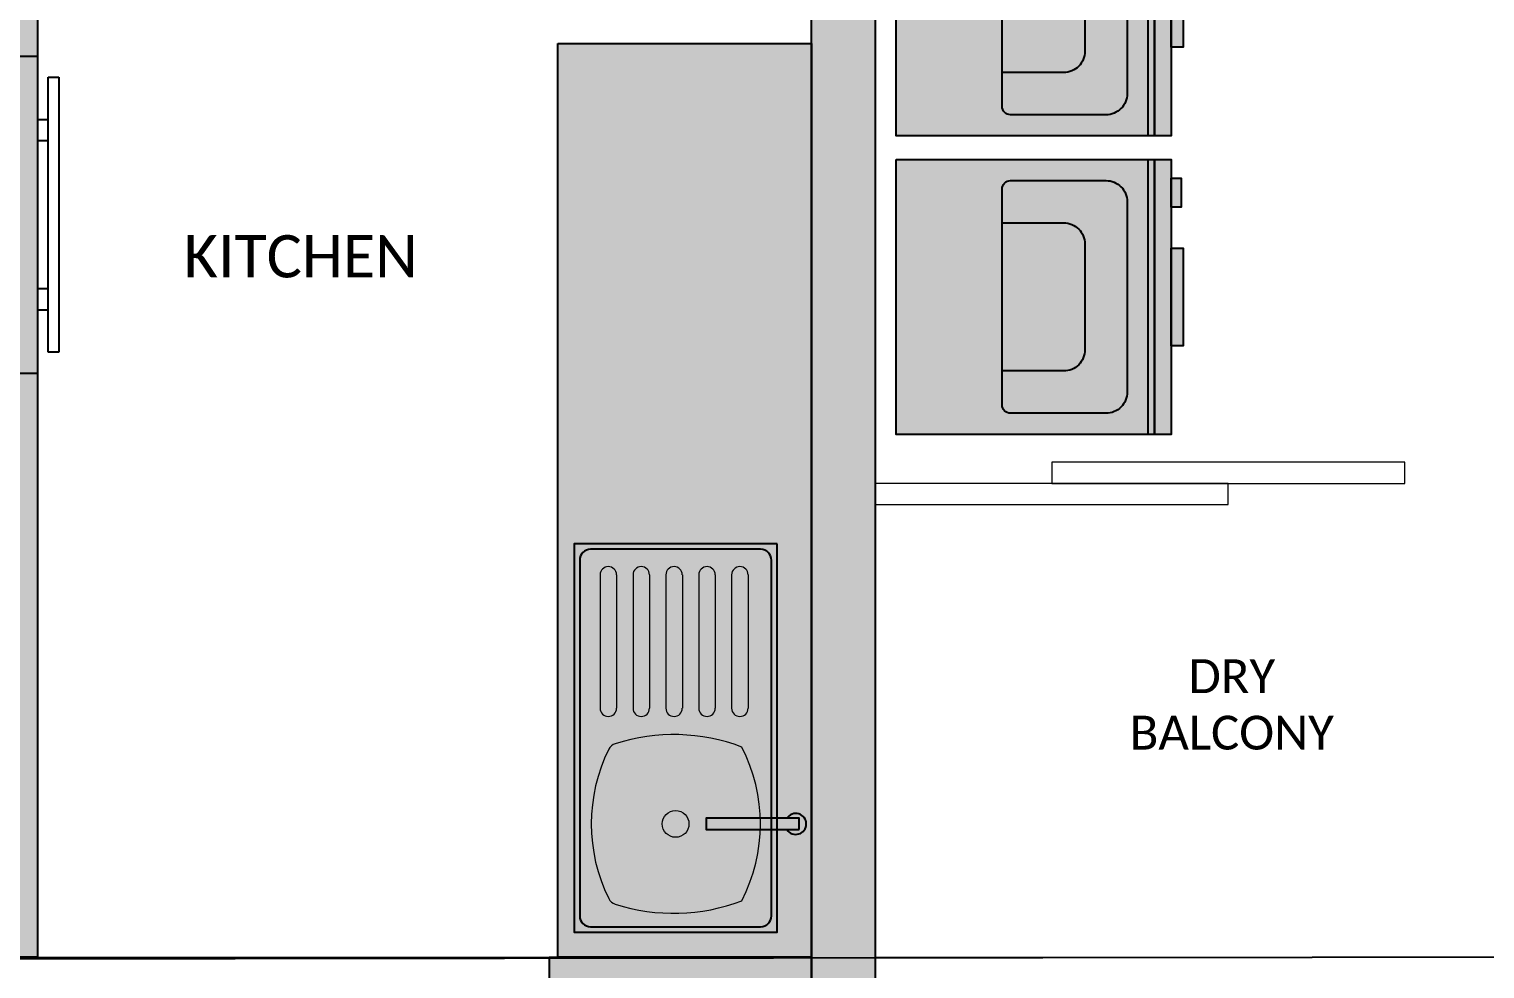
# Model space of a CAD drawing. Header units: millimetres. Extents: x 307301 to 459443, y -2888111 to -2805601.
# Drawn here: x 320654 to 324096, y -2818670 to -2816449 of the extents above; entities that cross this region are included whole.
import ezdxf

# ---------------------------------------------------------------- set-up
doc = ezdxf.new("R2010")
doc.units = ezdxf.units.MM
doc.header["$LTSCALE"] = 10
doc.header["$MEASUREMENT"] = 0
doc.set_wipeout_variables(frame=1)
for name, color, linetype in [('BMA  furniture', 6, 'Continuous'), ('BMA FURNITURE', 6, 'Continuous'), ('PDA FURNITURE', 6, 'Continuous'), ('TEX1', 4, 'Continuous'), ('TEXT - BMA', 6, 'Continuous'), ('WALL - PDA', 1, 'Continuous')]:
    doc.layers.add(name, color=color, linetype=linetype)
for name, color, linetype, lineweight in [('Bma-Furniture Hatch', 6, 'Continuous', 9), ('FIXTURE', 8, 'Continuous', 9), ('HACTH', 8, 'Continuous', 5), ('HATCH WALL', 8, 'Continuous', 0), ('sanitary', 251, 'Continuous', 9), ('WIN', 5, 'Continuous', 9)]:
    doc.layers.add(name, color=color, linetype=linetype, lineweight=lineweight)
doc.styles.add('ARIALNARROW', font='calibri.ttf')

# ---------------------------------------------------------------- blocks, each defined once
blk = doc.blocks.new('A$C0ED33C9C')
blk.add_wipeout([(0, 650), (650, 650), (650, 605.5), (673.1, 605.5), (673.1, 537), (650, 537), (650, 440.2), (678.1, 440.2), (678.1, 209.7), (650, 209.7), (650, 0), (0, 0)]).dxf.layer = 'BMA FURNITURE'
at = {"layer": 'BMA FURNITURE', "linetype": 'ByBlock', "true_color": 0xffffff}
h = blk.add_hatch(color=7, dxfattribs=at)
h.dxf.hatch_style = 1
h.paths.add_polyline_path([(0, 650), (650, 650), (650, 0), (0, 0)])
h = blk.add_hatch(color=7, dxfattribs=at)
h.dxf.hatch_style = 1
h.paths.add_polyline_path([(650, 605.5), (673.1, 605.5), (673.1, 537), (650, 537)])
h = blk.add_hatch(color=7, dxfattribs=at)
h.dxf.hatch_style = 1
h.paths.add_polyline_path([(650, 440.2), (678.1, 440.2), (678.1, 209.7), (650, 209.7)])
at = {"layer": 'BMA FURNITURE'}
for points in [[(0, 650), (650, 650), (650, 0), (0, 0)], [(595.8, 650), (610.6, 650), (610.6, 0), (595.8, 0)], [(610.6, 650), (650, 650), (650, 0), (610.6, 0)], [(650, 605.5), (673.1, 605.5), (673.1, 537), (650, 537)], [(650, 440.2), (678.1, 440.2), (678.1, 209.7), (650, 209.7)]]:
    blk.add_lwpolyline(points, close=True, dxfattribs=at)
for points in [[(270, 600), (495.8, 600, -0.414214), (545.8, 550), (545.8, 100, -0.414214), (495.8, 50), (270, 50, -0.414214), (250, 70), (250, 580, -0.414214)], [(250, 500), (395.8, 500, -0.414214), (445.8, 450), (445.8, 200, -0.414214), (395.8, 150), (250, 150)]]:
    blk.add_lwpolyline(points, format="xyb", close=True, dxfattribs=at)
blk = doc.blocks.new('ERW')
at = {"layer": 'BMA FURNITURE', "xscale": -1}
blk.add_blockref('A$C0ED33C9C', (-903818.7, -3188117.8), dxfattribs=at)
blk = doc.blocks.new('ERTRYRUYRTUTYIU')
at = {"layer": 'BMA  furniture'}
h = blk.add_hatch(color=253, dxfattribs=at)
h.dxf.hatch_style = 1
h.set_gradient(color1=(173, 173, 173), one_color=1, tint=1, name='SPHERICAL')
h.paths.add_polyline_path([(0, 15), (0, -15), (-24, -15), (-24, 15)])
at = {"layer": 'BMA  furniture', "color": 3}
for p, q in [((-24, 15), (0, 15)), ((-24, -15), (-24, 15)), ((-21, -15), (-21, 15)), ((0, 15), (0, -15)), ((1, 13), (2, 13)), ((1, -13), (1, 13)), ((2, 13), (2, -13)), ((0, 9), (1, 9)), ((1, 7), (0, 7)), ((-19, 3), (-3, 3)), ((-19, -3), (-19, 3)), ((-18, -3), (-18, 3)), ((-4, 3), (-4, -3)), ((-3, 3), (-3, -3)), ((-4, 2), (-18, 2)), ((-18, 1), (-4, 1)), ((-4, 0), (-18, 0)), ((-18, -1), (-4, -1)), ((-4, -2), (-18, -2)), ((-3, -3), (-19, -3)), ((1, -7), (0, -7)), ((0, -9), (1, -9)), ((2, -13), (1, -13)), ((0, -15), (-24, -15))]:
    blk.add_line(p, q, dxfattribs=at)
for centre, major_axis, start_param, end_param in [((-6, 9), (-2.83, 2.83), 3.926991, 10.210176), ((-15, 9), (2.12, 2.12), 5.497787, 11.780972), ((-6, 9), (-2.12, 2.12), 3.926991, 10.210176), ((-15, 9), (1.41, 1.41), 5.497787, 11.780972), ((-15, 9), (-0.707, 0.707), 3.926991, 10.210176), ((-6, 9), (1.41, 1.41), 5.497787, 11.780972), ((-6, 9), (-0.707, 0.707), 3.926991, 10.210176), ((-15, -9), (-2.83, 2.83), 3.926991, 10.210176), ((-15, -9), (2.12, 2.12), 5.497787, 11.780972), ((-6, -9), (2.12, 2.12), 5.497787, 11.780972), ((-6, -9), (1.41, 1.41), 5.497787, 11.780972), ((-15, -9), (1.41, 1.41), 5.497787, 11.780972), ((-15, -9), (-0.707, 0.707), 3.926991, 10.210176), ((-6, -9), (-0.707, 0.707), 3.926991, 10.210176)]:
    blk.add_ellipse(centre, major_axis=major_axis, ratio=1, start_param=start_param, end_param=end_param, dxfattribs=at)
blk = doc.blocks.new('6AS')
at = {"layer": 'HACTH', "ltscale": 5}
h = blk.add_hatch(color=252, dxfattribs=at)
h.dxf.hatch_style = 1
h.set_gradient(color1=(132, 132, 132), one_color=1, tint=1, name='CYLINDER')
h.paths.add_polyline_path([(318028.8, -2818266.6), (318508.2, -2818266.6), (318508.2, -2817348.4), (318028.8, -2817348.4)])
h = blk.add_hatch(color=252, dxfattribs=at)
h.dxf.hatch_style = 1
h.set_gradient(color1=(132, 132, 132), one_color=1, tint=1, name='CYLINDER')
h.paths.add_polyline_path([(318560.3, -2818024.1), (318560.3, -2817996.9), (318340.5, -2817996.9), (318340.5, -2818024.1)])
h = blk.add_hatch(color=252, dxfattribs=at)
h.dxf.hatch_style = 1
h.set_gradient(color1=(132, 132, 132), one_color=1, tint=1)
h.paths.add_polyline_path([(318531.7, -2817996.9), (318560.3, -2817996.9), (318560.3, -2818024.1), (318531.7, -2818024.1, 3.353875)])
at = {"layer": 'BMA  furniture', "ltscale": 5}
for p, q in [((318469.3, -2817361.3), (318067.6, -2817361.3)), ((318041.7, -2817387.2), (318041.7, -2818227.8)), ((318495.2, -2818227.8), (318495.2, -2817387.2)), ((318067.6, -2818253.7), (318469.3, -2818253.7))]:
    blk.add_line(p, q, dxfattribs=at)
at = {"layer": 'BMA  furniture', "ltscale": 5, "elevation": 0}
blk.add_lwpolyline([(318560.3, -2818024.1), (318560.3, -2817996.9), (318340.5, -2817996.9), (318340.5, -2818024.1)], close=True, dxfattribs=at)
at = {"layer": 'BMA  furniture', "ltscale": 5}
for centre, start, end in [((318067.6, -2817387.2), 90, 180), ((318469.3, -2817387.2), 0, 90), ((318067.6, -2818227.8), 180, 270), ((318469.3, -2818227.8), 270, 0)]:
    blk.add_arc(centre, 25.9, start, end, dxfattribs=at)
at = {"layer": 'BMA  furniture', "ltscale": 0.5}
blk.add_arc((318552.5, -2818010.5), 24.8, 213.2064, 146.796, dxfattribs=at)
at = {"layer": 'PDA FURNITURE', "elevation": 0}
blk.add_lwpolyline([(318508.2, -2817348.4), (318028.8, -2817348.4), (318028.8, -2818266.6), (318508.2, -2818266.6)], close=True, dxfattribs=at)
at = {"layer": 'sanitary', "ltscale": 30}
for p, q in [((318090, -2817421.8), (318090, -2817737.1)), ((318128.9, -2817421.8), (318128.9, -2817737.1)), ((318167.8, -2817421.8), (318167.8, -2817737.1)), ((318206.6, -2817421.8), (318206.6, -2817737.1)), ((318245.5, -2817421.8), (318245.5, -2817737.1)), ((318284.4, -2817421.8), (318284.4, -2817737.1)), ((318323.3, -2817421.8), (318323.3, -2817737.1)), ((318362.1, -2817421.8), (318362.1, -2817737.1)), ((318401, -2817421.8), (318401, -2817737.1)), ((318439.9, -2817421.8), (318439.9, -2817737.1))]:
    blk.add_line(p, q, dxfattribs=at)
blk.add_circle((318268.5, -2818010.5), 31.6, dxfattribs=at)
for centre, radius, start, end in [((318109.4, -2817421.8), 19.4, 0, 180), ((318187.2, -2817421.8), 19.4, 0, 180), ((318264.9, -2817421.8), 19.4, 0, 180), ((318342.7, -2817421.8), 19.4, 0, 180), ((318420.4, -2817421.8), 19.4, 0, 180), ((318109.4, -2817737.1), 19.4, 180, 0), ((318187.2, -2817737.1), 19.4, 180, 0), ((318264.9, -2817737.1), 19.4, 180, 0), ((318342.7, -2817737.1), 19.4, 180, 0), ((318420.4, -2817737.1), 19.4, 180, 0), ((318133.7, -2817845.6), 25.9, 107.757, 153.6277), ((318264, -2818252.5), 453.2, 69.2133, 107.757), ((318466.4, -2818010.5), 397.3, 153.6277, 206.3723), ((318071.5, -2818010.5), 397.3, 332.7777, 27.2223), ((318133.7, -2818175.5), 25.9, 206.3723, 252.243), ((318264, -2817768.6), 453.2, 252.243, 290.7867)]:
    blk.add_arc(centre, radius, start, end, dxfattribs=at)

msp = doc.modelspace()

# ---------------------------------------------------------------- hatches: boundary and pattern name
at = {"layer": 'Bma-Furniture Hatch', "true_color": 0xffffff}
h = msp.add_hatch(color=7, dxfattribs=at)
h.dxf.hatch_style = 1
edge = h.paths.add_edge_path()
edge.add_line((320674.1, -2818642.9), (320074.1, -2818642.9))
edge.add_line((320074.1, -2818642.9), (320074.1, -2815583.9))
edge.add_arc((320524.1, -2815583.9), 450, 90, 180, ccw=False)
edge.add_line((320524.1, -2815133.9), (320674.1, -2815132.9))
edge.add_line((320674.1, -2815132.9), (320674.1, -2818642.9))
h = msp.add_hatch(color=7, dxfattribs=at)
h.dxf.hatch_style = 1
h.paths.add_polyline_path([(321904.1, -2816482.9), (322504.1, -2816482.9), (322504.1, -2818642.9), (321904.1, -2818642.9)])
at = {"layer": 'HATCH WALL'}
for points in [[(322504.1, -2815132.9), (322654.1, -2815132.9), (322654.1, -2818792.9), (322504.1, -2818792.9)], [(322504.1, -2818792.9), (321884.1, -2818792.9), (321884.1, -2818642.9), (322504.1, -2818642.9)]]:
    msp.add_hatch(color=7, dxfattribs=at).paths.add_polyline_path(points)

# ---------------------------------------------------------------- linework, layer by layer
at = {"layer": 'PDA FURNITURE', "elevation": 0.1}
msp.add_lwpolyline([(326453.8, -2806747.9), (326454.3, -2814983), (326454.1, -2818182.9), (324324.1, -2818182.9), (324324.1, -2818642.9), (320504.1, -2818647.8)], dxfattribs=at)
at = {"layer": 'PDA FURNITURE', "elevation": 0}
msp.add_lwpolyline([(320674.1, -2818642.9), (320074.1, -2818642.9), (320074.1, -2815583.9, -0.414214), (320524.1, -2815133.9), (320674.1, -2815132.9)], format="xyb", close=True, dxfattribs=at)
msp.add_lwpolyline([(321904.1, -2816482.9), (322504.1, -2816482.9), (322504.1, -2818642.9), (321904.1, -2818642.9)], close=True, dxfattribs=at)
at = {"layer": 'WALL - PDA', "elevation": 0}
for points in [[(322504.1, -2815132.9), (322654.1, -2815132.9), (322654.1, -2818792.9), (322504.1, -2818792.9)], [(322504.1, -2818792.9), (321884.1, -2818792.9), (321884.1, -2818642.9), (322504.1, -2818642.9)]]:
    msp.add_lwpolyline(points, close=True, dxfattribs=at)
at = {"layer": 'WIN', "ltscale": 50}
for p, q in [((320654.1, -2818642.9), (321884.1, -2818642.9)), ((322654.1, -2818642.9), (324324.1, -2818642.9))]:
    msp.add_line(p, q, dxfattribs=at)
at = {"layer": 'WIN', "ltscale": 50, "elevation": 0}
for points in [[(323906.6, -2817472.9), (323071.6, -2817472.9), (323071.6, -2817522.9), (323906.6, -2817522.9)], [(323489.1, -2817522.9), (322654.1, -2817522.9), (322654.1, -2817572.9), (323489.1, -2817572.9)]]:
    msp.add_lwpolyline(points, close=True, dxfattribs=at)

# ---------------------------------------------------------------- block references
at = {"layer": 'FIXTURE', "xscale": 25.00000000006064, "yscale": 25.00000000006064, "zscale": 25.00000000006064}
msp.add_blockref('ERTRYRUYRTUTYIU', (320674.1, -2816887.9), dxfattribs=at)
at = {"layer": 'PDA FURNITURE'}
msp.add_blockref('6AS', (3914, -317.2), dxfattribs=at)

# ---------------------------------------------------------------- texts
at = {"layer": 'TEXT - BMA', "attachment_point": 2, "style": 'ARIALNARROW'}
for s, insert, char_height in [('KITCHEN', (321296.1, -2816936), 100), ('DRY\\PBALCONY', (323497.3, -2817938.6), 80)]:
    msp.add_mtext_dynamic_manual_height_columns(s, width=1562.774, gutter_width=5, heights=[0], dxfattribs=dict(at, insert=insert, char_height=char_height))

# ---------------------------------------------------------------- next in the draw order: block references
at = {"layer": 'TEX1', "xscale": -1}
for p in [(-581114.5, 371416.3), (-581114.5, 370710.8)]:
    msp.add_blockref('ERW', p, dxfattribs=at)

doc.saveas('drawing.dxf')
